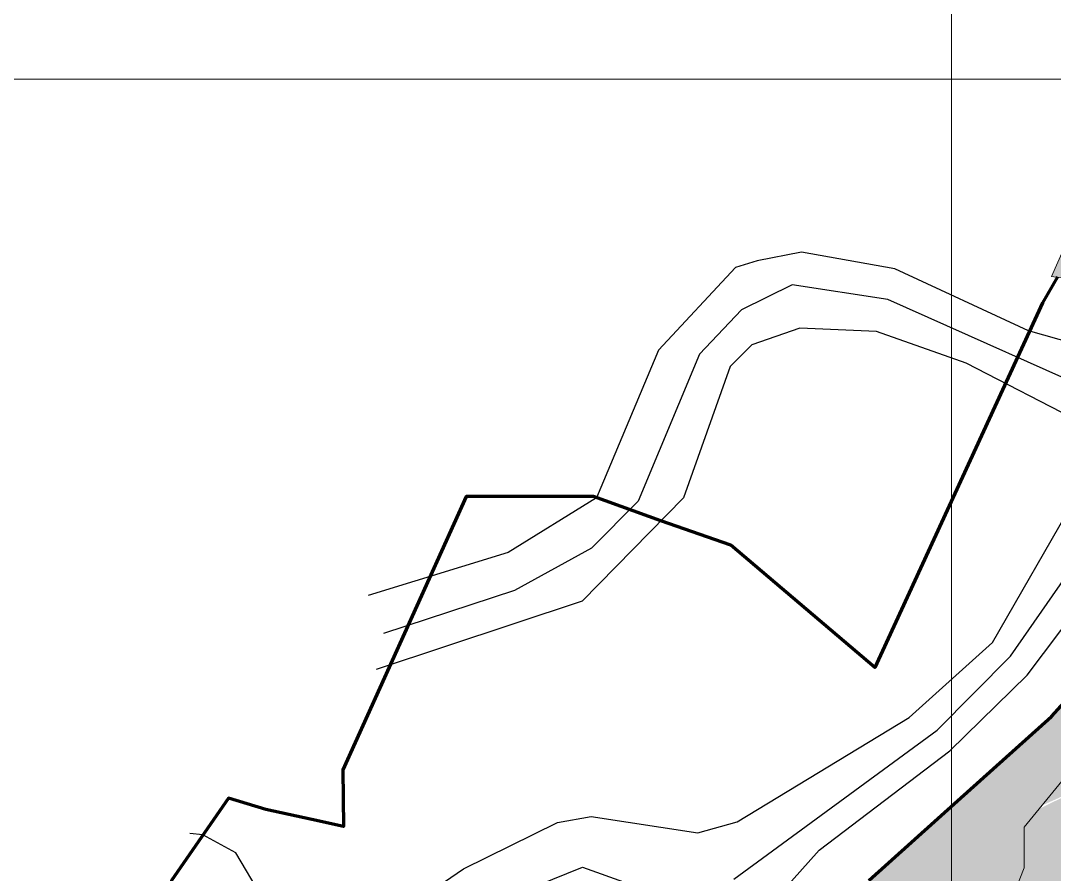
# Model space of a CAD drawing. Header units: metres. Extents: x 166708 to 226832, y 1503833 to 1555994.
# Drawn here: x 223047 to 224105, y 1548885 to 1549760 of the extents above; entities that cross this region are included whole.
import ezdxf

# ---------------------------------------------------------------- set-up
doc = ezdxf.new("R2010")
doc.units = ezdxf.units.M
doc.header["$MEASUREMENT"] = 0
for name, color, linetype in [('10 M CONTOUR', 20, 'Continuous'), ('2 M CONTOUR', 33, 'Continuous'), ('FINAL STAGE -2 BOUNDARY', 1, 'Continuous'), ('GRID', 8, 'Continuous')]:
    doc.layers.add(name, color=color, linetype=linetype)
doc.layers.add('Revised Grid', color=7, linetype='Continuous', lineweight=0)
doc.layers.add('STREAM', color=140, linetype='Continuous', lineweight=0)
doc.layers.add('SUBMERGENCE AREA', color=7, linetype='Continuous', lineweight=80, true_color=0x777c88)

msp = doc.modelspace()

# ---------------------------------------------------------------- hatches: boundary and pattern name
at = {"layer": 'STREAM'}
h = msp.add_hatch(color=256, dxfattribs=at)
h.dxf.hatch_style = 1
h.paths.add_polyline_path([(224700.37523, 1549114.95569), (224701.19894, 1549139.64324), (224717.67245, 1549171.73705), (224774.44602, 1549229.11191), (224807.59517, 1549292.03725), (224819.24722, 1549338.60245), (224689.35035, 1549377.97123), (224539.38164, 1549422.39049), (224366.48502, 1549700), (224354.63352, 1549700), (224474.46012, 1549507.60178), (224530.34472, 1549417.87131), (224540.6018, 1549414.83326), (224537.81628, 1549399.99078), (224531.11449, 1549364.28082), (224512.4984, 1549341.21812), (224500.28247, 1549329.80611), (224492.96261, 1549328.05096), (224487.69233, 1549331.85373), (224481.8365, 1549340.04447), (224475.1022, 1549339.75193), (224468.3679, 1549336.24163), (224464.56152, 1549332.4388), (224461.76562, 1549315.71672), (224454.10629, 1549293.93716), (224413.45922, 1549254.23166), (224376.00332, 1549227.70513), (224362.25365, 1549223.44192), (224355.14176, 1549213.9681), (224351.82287, 1549197.38899), (224343.28858, 1549177.96775), (224325.71609, 1549160.89119), (224284.2288, 1549132.3671), (224225.29644, 1549091.84886), (224151.59868, 1549027.98314), (224074.59164, 1548933.62745), (224074.59164, 1548891.86444), (224053.02851, 1548837.23712), (224000, 1548756.19201), (224000, 1548700), (224068.42161, 1548700), (224076.66249, 1548703.72458), (224144.19694, 1548724.0475), (224219.0545, 1548743.55755), (224306.29474, 1548796.65647), (224403.71499, 1548863.7245), (224439.73601, 1548883.35415), (224456.92775, 1548868.63193), (224469.20767, 1548869.44983), (224474.93825, 1548884.17205), (224489.67408, 1548917.70607), (224541.24956, 1548966.78027), (224585.06036, 1549017.02837), (224618.8311, 1549049.12217), (224636.95203, 1549049.12217), (224654.24925, 1549032.66383), (224671.54648, 1549016.20548), (224696.25682, 1549010.445), (224706.96463, 1549021.96589), (224714.37775, 1549043.36176), (224711.90675, 1549068.8722), (224705.31735, 1549087.79934)])
h.paths.add_polyline_path([(224351.0976, 1548827.50056), (224343.13267, 1548847.43555), (224381, 1548867), (224437.64091, 1548896.19672), (224343.13267, 1548847.43555)], flags=17)
h.paths.add_polyline_path([(224089.99652, 1548952.50284), (224092.84007, 1548955.987), (224140, 1548977)], flags=17)
at = {"layer": 'SUBMERGENCE AREA', "lineweight": 13}
h = msp.add_hatch(dxfattribs=at)
h.set_pattern_fill('HONEY', color=256, scale=150)
h.set_pattern_definition([(0, (-9.037, -4.519), (28.125, 16.23797632), [18.75, -37.5]), (120, (-9.037, -4.519), (-28.125, 16.23797632), [18.75, -37.5]), (60, (-9.037, -4.519), (6e-15, 32.47595264), [-37.5, 18.75])])
h.paths.add_polyline_path([(224481.8365, 1549340.04447), (224487.69233, 1549331.85373), (224492.96261, 1549328.05096), (224500.28247, 1549329.80611), (224512.4984, 1549341.21812), (224531.11449, 1549364.28082), (224537.81628, 1549399.99078), (224540.6018, 1549414.83326), (224530.34472, 1549417.87131), (224474.46012, 1549507.60178), (224327.35989, 1549743.7916), (224324.76865, 1549783.23085), (224229.96308, 1549779.59307), (224204.31614, 1549728.06471), (224200.4621, 1549719.35853), (224199.00684, 1549704.61126), (224197.68095, 1549687.39157), (224201.21653, 1549669.7304), (224212.70683, 1549660.01674), (224218.89394, 1549650.74461), (224214.03272, 1549644.56315), (224214.03272, 1549633.96646), (224206.07775, 1549631.75881), (224180.88734, 1549645.00469), (224168.26023, 1549646.61518), (224102.46308, 1549497.98082), (224237.88008, 1549479.78882), (224312.26408, 1549516.31082), (224379.19608, 1549590.59082), (224418.54108, 1549569.88882), (224447.01908, 1549503.34082), (224437.22708, 1549471.53582), (224314.37408, 1549280.64082), (224102.37408, 1549047.01382), (223990.96308, 1548946.96612), (223915.40308, 1548879.11282), (223798.96408, 1548738.75582), (223769.17908, 1548713.62082), (223693.55408, 1548688.05782), (223648.53408, 1548651.94782), (223598.85708, 1548580.24082), (223617.32108, 1548538.29982), (223669.68808, 1548501.47082), (223673.29108, 1548477.51482), (223612.35908, 1548351.60082), (223604.04258, 1548285.27905), (223581.10237, 1548219.60592), (223517.07435, 1548115.05613), (223486.58508, 1548037.76882), (223507.27408, 1547815.59082), (223536.02408, 1547673.25382), (223550.52832, 1547569.92634), (223549.96308, 1547559.48082), (223565.31655, 1547557.86137), (223567.60668, 1547579.57328), (223556.53129, 1547645.40131), (223549.37054, 1547695.48082), (223548.90513, 1547698.73571), (223546.15761, 1547784.04826), (223545.46852, 1547829.48482), (223551.52362, 1547900.01786), (223563.85128, 1548003.33773), (223577.16263, 1548106.9529), (223584.65027, 1548161.35828), (223600.98696, 1548202.16228), (223636.38313, 1548257.9278), (223683.35102, 1548302.81222), (223748.91419, 1548340.90931), (223763.46308, 1548351.98082), (223771.52201, 1548357.26543), (223786.3342, 1548373.62161), (223801.14625, 1548400.10296), (223805.82368, 1548428.9209), (223805.82368, 1548449.17138), (223819.07663, 1548468.64297), (223844.0233, 1548527.05773), (223920.61985, 1548654.97979), (223947.22317, 1548695.48082), (223953.16276, 1548704.52329), (223998.10292, 1548753.29264), (224053.02851, 1548837.23712), (224074.59164, 1548891.86444), (224074.59164, 1548933.62745), (224151.59868, 1549027.98314), (224225.29644, 1549091.84886), (224284.2288, 1549132.3671), (224325.71609, 1549160.89119), (224343.28858, 1549177.96775), (224351.82287, 1549197.38899), (224355.14176, 1549213.9681), (224362.25365, 1549223.44192), (224376.00332, 1549227.70513), (224388.80468, 1549237.65255), (224413.45922, 1549254.23166), (224454.10629, 1549293.93716), (224461.76562, 1549315.71672), (224464.56152, 1549332.4388), (224468.3679, 1549336.24163), (224475.1022, 1549339.75193)])

# ---------------------------------------------------------------- linework, layer by layer
at = {"layer": '10 M CONTOUR', "color": 0}
msp.add_polyline3d([(223293.66569, 1548862.81432, -1039.86579), (223267.21369, 1548907.41132, -1039.86579), (223233.52319, 1548925.92717, -1039.86579), (223220.37415, 1548927.22291, -1039.86579)], dxfattribs=at)
at = {"layer": '2 M CONTOUR'}
for points in [[(224170.72669, 1549416.28632, -1045.86579), (224079.13869, 1549442.32732, -1045.86579), (223941.98569, 1549505.73832, -1045.86579), (223846.45769, 1549522.68032, -1045.86579), (223801.18069, 1549513.89432, -1045.86579), (223778.90269, 1549507.17132, -1045.86579), (223700.19469, 1549422.33932, -1045.86579), (223636.76869, 1549270.93432, -1045.86579), (223546.12869, 1549215.06032, -1045.86579), (223403.00044, 1549170.85532, -1045.86579)], [(224179.77669, 1549364.82532, -1043.86579), (223934.89869, 1549474.19032, -1043.86579), (223836.82769, 1549489.19532, -1043.86579), (223785.12769, 1549463.67732, -1043.86579), (223741.97869, 1549418.30132, -1043.86579), (223679.27569, 1549267.72132, -1043.86579), (223631.59269, 1549219.61832, -1043.86579), (223552.63469, 1549176.12432, -1043.86579), (223418.45393, 1549132.11599, -1043.86579)], [(224134.23569, 1549347.49932, -1041.86579), (224015.10469, 1549409.09732, -1041.86579), (223923.37069, 1549441.57732, -1041.86579), (223844.83569, 1549444.80032, -1041.86579), (223795.71269, 1549427.93132, -1041.86579), (223773.65769, 1549405.51532, -1041.86579), (223725.65769, 1549271.10432, -1041.86579), (223621.81469, 1549165.21732, -1041.86579), (223411.15098, 1549095.04673, -1041.86579)], [(223460.79855, 1547424.33697, -1045.86579), (223475.64728, 1547445.23512, -1045.86579), (223499.32869, 1547543.76232, -1045.86579), (223474.70969, 1547667.19532, -1045.86579), (223372.98069, 1547791.14132, -1045.86579), (223363.14769, 1547823.02632, -1045.86579), (223398.09969, 1547967.42132, -1045.86579), (223407.60923, 1548087.27289, -1045.86579), (223457.33817, 1548169.74683, -1045.86579), (223526.10469, 1548205.26532, -1045.86579), (223543.13869, 1548258.01132, -1045.86579), (223522.24569, 1548357.46732, -1045.86579), (223523.34269, 1548474.88532, -1045.86579), (223491.47069, 1548579.13832, -1045.86579), (223518.96115, 1548746.99801, -1045.86579), (223575.92083, 1548793.9094, -1045.86579), (223640.31469, 1548806.14713, -1045.86579), (223680.97769, 1548794.87532, -1045.86579), (223776.42769, 1548811.40532, -1045.86579), (223864.61969, 1548910.15932, -1045.86579), (223998.47069, 1549011.90532, -1045.86579), (224077.52769, 1549089.53932, -1045.86579), (224214.33269, 1549271.13932, -1045.86579)], [(223381.24369, 1548809.45832, -1041.86579), (223500.47769, 1548891.02632, -1041.86579), (223596.58369, 1548938.37132, -1041.86579), (223631.25669, 1548944.54732, -1041.86579), (223740.53969, 1548927.70932, -1041.86579), (223780.83569, 1548939.27032, -1041.86579), (223956.74469, 1549045.89632, -1041.86579), (224042.17369, 1549122.99932, -1041.86579), (224125.75469, 1549268.41932, -1041.86579)], [(223777.24369, 1548880.25232, -1043.86579), (223985.36769, 1549033.10232, -1043.86579), (224060.51869, 1549108.96032, -1043.86579), (224173.33469, 1549270.88132, -1043.86579)], [(223545.53669, 1548861.61332, -1043.86579), (223622.31869, 1548892.70832, -1043.86579), (223710.89069, 1548861.02532, -1043.86579)]]:
    msp.add_polyline3d(points, dxfattribs=at)
at = {"layer": 'FINAL STAGE -2 BOUNDARY', "lineweight": 80, "elevation": -1469.86579}
for points in [[(224108.64715, 1549497.41175), (224093.34413, 1549470.69477), (223921.79403, 1549097.39682), (223774.07527, 1549222.45659), (223702.66995, 1549247.6641), (223633.56026, 1549272.38879), (223503.24305, 1549272.38879), (223377.02695, 1548992.49682), (223377.59509, 1548934.38494), (223345.13599, 1548941.49921), (223298.04955, 1548951.81945), (223259.86031, 1548963.29564), (223201.61763, 1548879.0816), (223217.91251, 1548795.2577), (223186.08339, 1548805.60043), (223083.12483, 1548840.14265), (222994.44549, 1548822.67527)], [(223915.40308, 1548879.11282), (224006.37121, 1548960.80271), (224102.37408, 1549047.01382), (224191.75539, 1549145.51329)]]:
    msp.add_lwpolyline(points, dxfattribs=at)
at = {"layer": 'GRID', "linetype": 'Continuous', "lineweight": 0}
msp.add_line((224000, 1554102), (224000, 1546975.58718), dxfattribs=at)
at = {"layer": 'Revised Grid', "color": 252, "linetype": 'Continuous'}
for p, q in [((224000, 1555700), (224000, 1546975.58718)), ((219000, 1549700), (226560, 1549700))]:
    msp.add_line(p, q, dxfattribs=at)
at = {"layer": 'SUBMERGENCE AREA', "lineweight": 13}
for points in [[(224204.31614, 1549728.06471), (224102.46308, 1549497.98082), (224237.88008, 1549479.78882)], [(224204.31614, 1549728.06471), (224102.46308, 1549497.98082), (224237.88008, 1549479.78882)], [(224314.37408, 1549280.64082), (224102.37408, 1549047.01382), (223990.96308, 1548946.96612), (223915.40308, 1548879.11282)], [(224314.37408, 1549280.64082), (224102.37408, 1549047.01382), (223990.96308, 1548946.96612), (223915.40308, 1548879.11282)], [(224053.02851, 1548837.23712), (224074.59164, 1548891.86444), (224074.59164, 1548933.62745), (224151.59868, 1549027.98314)], [(224053.02851, 1548837.23712), (224074.59164, 1548891.86444), (224074.59164, 1548933.62745), (224151.59868, 1549027.98314)]]:
    msp.add_lwpolyline(points, dxfattribs=at)

doc.saveas('drawing.dxf')
